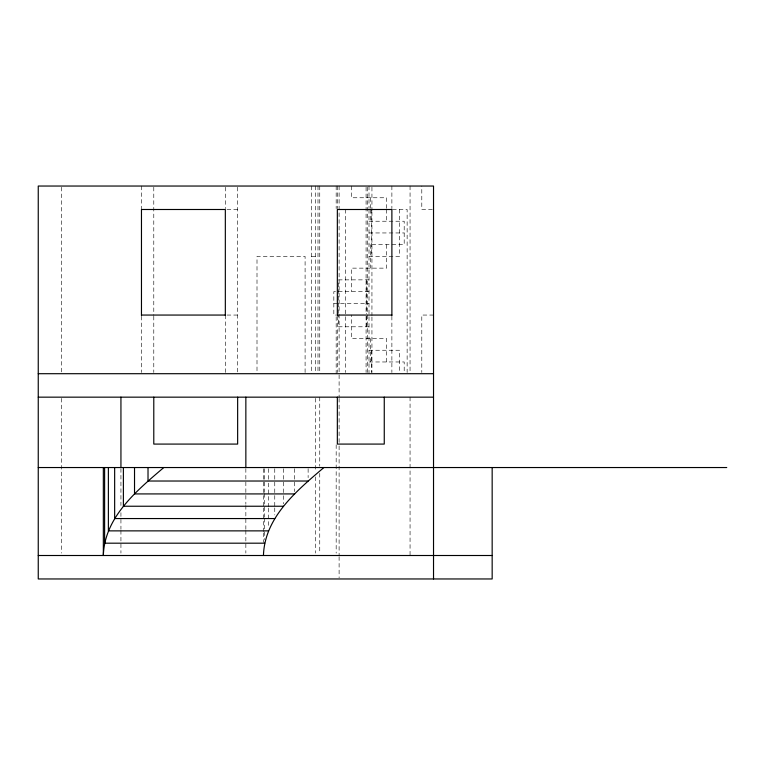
<?xml version="1.0" encoding="UTF-8"?>
<svg xmlns="http://www.w3.org/2000/svg" width="765" height="765" viewBox="0 0 765 765"><rect width="100%" height="100%" fill="white"/><g stroke="black" fill="none" stroke-linecap="round" stroke-linejoin="round"><path stroke-width="0.57" stroke-dasharray="3.83 2.87" d="M367.544 187.215L367.544 313.87M227.014 209.495L237.647 209.495M392.502 209.495L407.133 209.495L407.133 372.517M432.349 209.495L421.792 209.495L421.792 186.038M369.007 221.228L404.197 221.228L404.197 244.685L369.007 244.685M369.007 232.952L404.197 232.952M311.537 256.409L317.991 256.409M369.007 256.409L399.483 256.409L399.483 209.495M369.007 279.866L338.541 279.866L338.541 313.889M369.007 291.599L333.827 291.599L333.827 315.056L336.218 315.056M333.827 303.332L369.007 303.332M227.014 315.056L237.647 315.056M433.526 315.056L421.792 315.056L421.792 372.526M369.007 326.789L338.541 326.789L338.541 315.056M369.007 350.246L399.483 350.246L399.483 372.526M369.007 361.969L404.197 361.969L404.197 372.526M410.059 186.038L410.05 373.703M410.059 397.159L410.059 555.505M391.881 186.038L391.881 208.606M391.881 316.232L391.881 372.526M386.602 208.319L386.602 197.762L351.412 197.762L351.412 186.038M386.602 209.495L386.602 221.228M386.602 244.685L386.602 268.142L351.422 268.142L351.422 291.599M386.602 361.969L386.602 338.512L351.422 338.512L351.422 315.056M371.943 187.215L371.943 210.671M371.943 211.838L371.943 315.773M371.943 316.949L371.943 372.526M371.551 209.495L371.551 256.409M371.551 350.246L371.551 372.526M370.48 197.762L370.48 208.319M370.48 209.495L370.48 221.228M370.48 244.685L370.48 268.142M370.48 338.512L370.48 361.969M369.007 186.038L369.007 208.319M369.007 209.495L369.007 373.703M367.544 315.056L367.544 373.703M366.473 279.866L366.473 313.889M366.473 316.232L366.473 326.789M366.081 187.224L366.081 313.889M366.081 316.232L366.081 372.526M345.551 209.495L345.551 372.517M339.105 186.038L339.105 313.124M339.105 314.319L339.105 372.517M339.105 374.879L339.105 397.159M339.105 398.355L339.105 444.781M339.105 445.976L339.105 555.505M339.105 556.681L339.105 577.785M337.346 186.038L337.346 208.606M337.346 316.232L337.346 372.526M336.17 186.038L336.17 208.606M336.17 316.691L336.17 373.703M336.17 444.781L336.17 553.124M319.751 186.038L319.751 372.517M319.751 397.159L319.751 466.21M319.751 473.353L319.751 553.124M317.991 186.038L317.991 373.703M315.649 186.038L315.649 372.517M315.649 398.355L315.649 470.972M315.649 476.93L315.649 553.124M311.537 186.038L311.537 373.703M308.123 468.658L308.123 477.656M305.092 372.517L305.092 256.409L257.002 256.409L257.002 372.517M294.63 468.687L294.63 491.627M283.48 468.706L283.48 494.515M283.48 495.682L283.48 503.896M274.759 468.725L274.759 506.688M274.759 507.884L274.759 514.998M268.486 468.735L268.486 481.874M268.486 483.069L268.486 506.975M268.486 508.17L268.486 527.286M264.709 468.716L264.709 492.364M264.709 493.54L264.709 517.188M264.709 518.364L264.709 539.641M263.447 468.725L263.447 506.765M263.447 507.95L263.447 531.732M263.447 532.918L263.447 542.433M245.852 468.591L245.852 504.307M245.852 505.502L245.852 529.313M245.852 530.499L245.852 553.124M237.647 187.215L237.647 373.703M225.331 187.215L225.331 208.606M225.331 315.056L225.331 372.526M153.784 187.215L153.784 315.505M153.784 316.232L153.784 372.526M141.468 186.038L141.468 209.495M141.468 316.232L141.468 372.526M120.937 468.591L120.937 505.502M120.937 512.646L120.937 529.313M120.937 530.499L120.937 553.124M61.707 187.224L61.707 373.703M61.707 398.355L61.707 553.124"/><path stroke-width="1.15" d="M263.447 555.505C264.623 517.111 296.992 490.499 323.891 467.539M163.787 467.539C136.897 490.499 104.518 517.111 103.342 555.505L103.342 467.539M141.468 315.056L225.331 315.056M337.346 315.056L391.881 315.056M38.25 373.703L433.526 373.703M38.25 397.159L433.526 397.159M38.25 467.539L726.75 467.539M308.123 481.022L148.018 481.022L148.018 467.539M294.63 493.922L134.525 493.922L134.525 467.539M283.48 506.239L123.385 506.239L123.385 467.539M274.759 518.555L114.654 518.555L114.654 467.539M268.486 530.872L108.381 530.872L108.381 467.539M264.709 543.188L104.604 543.188L104.604 467.539M38.25 555.505L492.163 555.505M492.163 467.539L492.163 578.962L38.25 578.962L38.25 186.038L433.526 186.038L433.526 578.962M391.881 315.505L391.881 209.495L337.346 209.495L337.346 315.505M384.26 397.159L384.26 444.082L337.346 444.082L337.346 397.159M245.852 397.159L245.852 467.405M237.647 397.159L237.647 444.082L153.784 444.082L153.784 397.159M225.331 315.505L225.331 209.495L141.468 209.495L141.468 315.505M120.937 397.159L120.937 467.405"/></g></svg>
